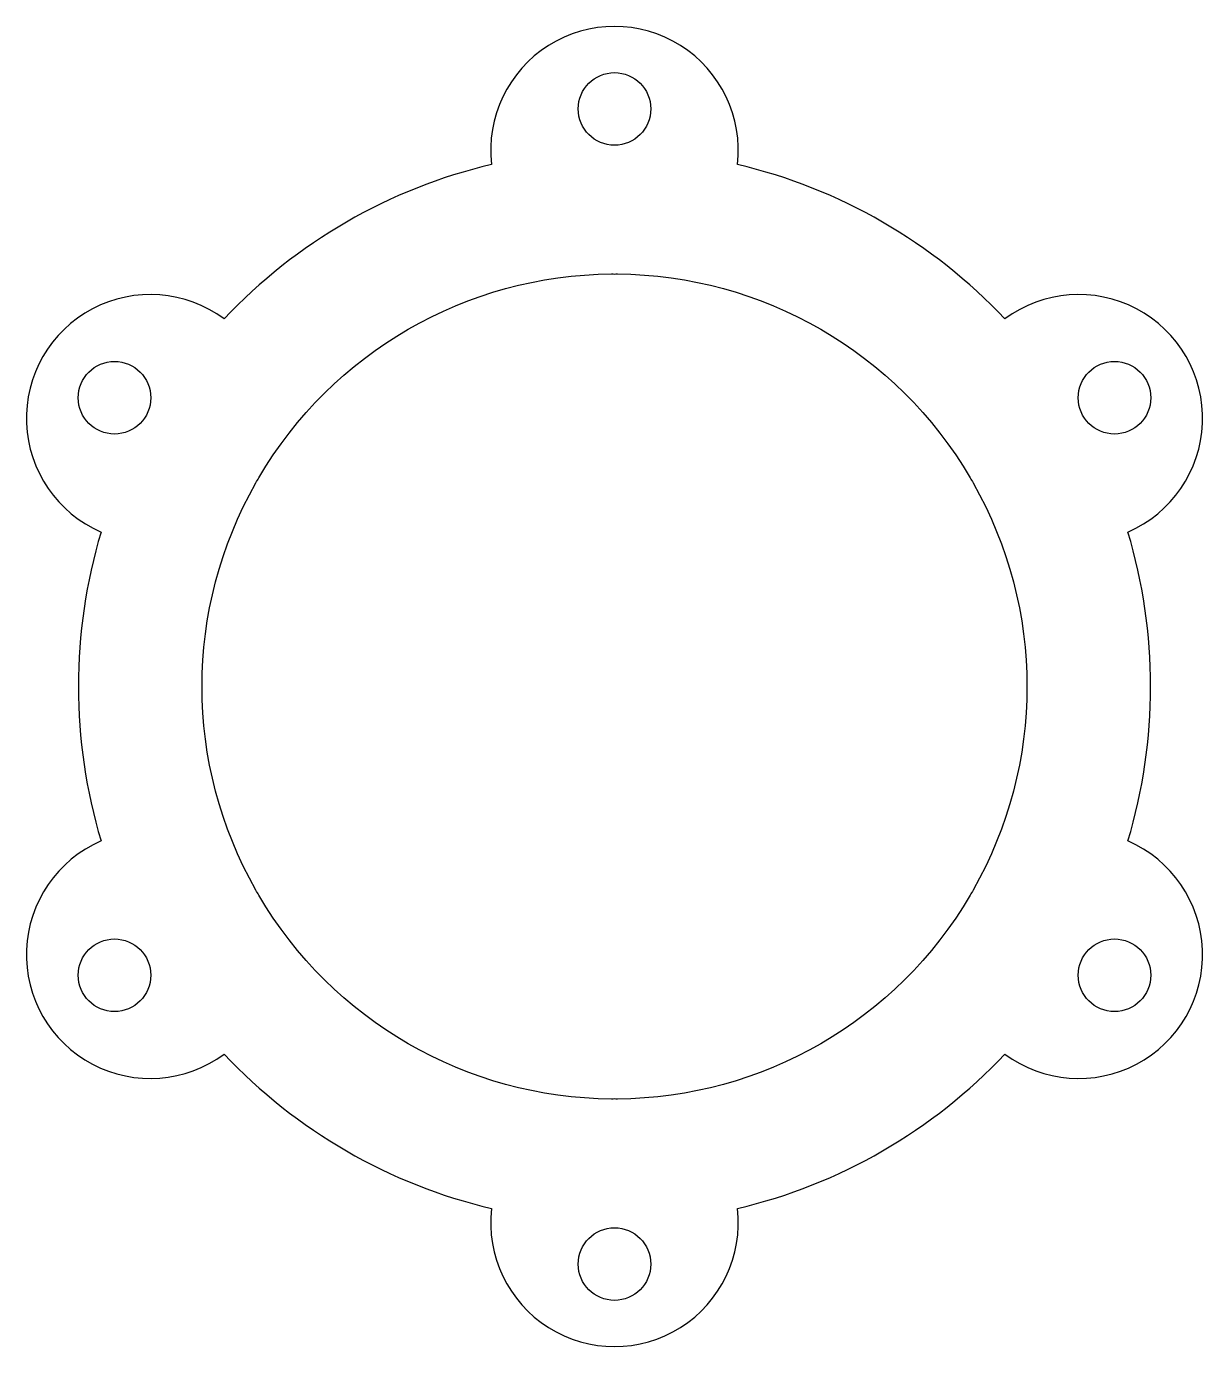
# Model space of a CAD drawing. Header units: inches. Extents: x -1.78 to 1.78, y -2 to 2.
import ezdxf

# ---------------------------------------------------------------- set-up
doc = ezdxf.new("R2010")
doc.units = ezdxf.units.IN
doc.header["$MEASUREMENT"] = 0

msp = doc.modelspace()

# ---------------------------------------------------------------- linework, layer by layer
for points in [[(-1.1835, -1.1136, 0.147164), (-0.3726, -1.5817, 1.122932), (0.3726, -1.5817, 0.147164), (1.1835, -1.1136, 1.122932), (1.5561, -0.4681, 0.147164), (1.5561, 0.4681, 1.122932), (1.1835, 1.1136, 0.147164), (0.3726, 1.5817, 1.122932), (-0.3726, 1.5817, 0.147164), (-1.1835, 1.1136, 1.122932), (-1.5561, 0.4681, 0.147164), (-1.5561, -0.4681, 1.122932)], [(-1.0869, -0.6173, -0.264167), (-1.0869, 0.6173, 0.01177), (-1.0781, 0.6326, -0.264167), (-0.0088, 1.25, 0.01177), (0.0088, 1.25, -0.264167), (1.0781, 0.6326, 0.01177), (1.0869, 0.6173, -0.264167), (1.0869, -0.6173, 0.01177), (1.0781, -0.6326, -0.264167), (0.0088, -1.25, 0.01177), (-0.0088, -1.25, -0.264167), (-1.0781, -0.6326, 0.01177)]]:
    msp.add_lwpolyline(points, format="xyb", close=True)
for centre in [(0, 1.75), (-1.5155, 0.875), (1.5155, 0.875), (-1.5155, -0.875), (1.5155, -0.875), (0, -1.75)]:
    msp.add_circle(centre, 0.11)

doc.saveas('drawing.dxf')
